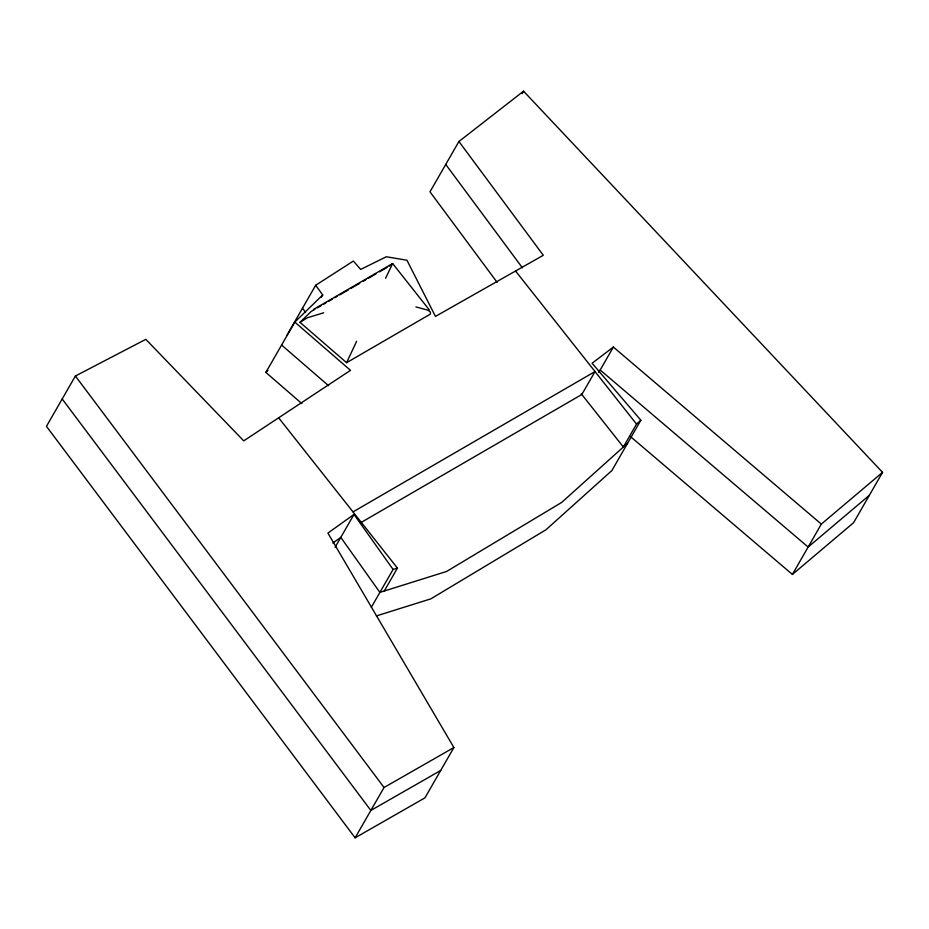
<?xml version="1.0" encoding="UTF-8"?>
<svg xmlns="http://www.w3.org/2000/svg" width="929" height="929" viewBox="0 0 929 929"><rect width="100%" height="100%" fill="white"/><g stroke="black" fill="none" stroke-linecap="round" stroke-linejoin="round"><path stroke-width="1.39" d="M356.62 341.315L346.587 362.693L299.997 322.34L311.203 311.436L314.931 309.276M385.593 278.259L392.653 263.534L429.268 309.856M630.652 436.735L792.402 574.436L853.612 522.679L882.55 472.362L523.561 91.181L458.926 141.498L543.302 255.289L435.457 316.406L406.948 260.248L386.336 256.752L360.661 269.445L353.38 261.037L315.686 285.261L322.723 294.946L294.795 322.096L350.5 370.346L243.735 440.857L145.807 339.34L75.388 376.024L46.45 426.353L355.122 837.819L424.959 797.848L453.886 747.531L327.914 533.083L353.995 514.434L393.083 569.454L371.31 607.322M286.759 335.578L315.686 285.261M301.902 403.639L265.857 372.413L294.795 322.096M321.329 297.35L322.723 294.946M458.926 141.498L429.988 191.815L497.154 282.381M522.179 93.597L523.561 91.181M335.079 547.332L353.995 514.434M384.234 591.03L397.426 568.095L278.63 417.806M598.752 372.494L613.372 347.063L821.329 524.107L792.402 574.436M355.122 837.819L384.049 787.502L453.886 747.531M581.229 393.722L623.347 447.012L636.539 424.077L640.836 420.21L592.098 363.239L613.372 347.063M640.836 420.21L611.897 470.538L545.95 529.785L430.824 598.857L376.396 615.927M265.857 372.413L267.924 370.404M623.347 447.012L627.644 443.156L561.697 502.415L446.559 571.474L379.891 592.388L340.804 537.38L332.872 543.047M299.997 322.34L307.336 317.788L323.675 312.783M821.329 524.107L882.55 472.362M869.358 495.296L808.137 547.053L600.18 370.009M313.433 309.485L392.653 263.534L389.495 266.042M317.416 307.836L321.144 305.676M323.629 304.236L326.114 302.796M328.599 301.356L332.327 299.184M334.812 297.744L337.297 296.305M339.782 294.865L348.491 289.825M350.976 288.373L359.674 283.333M363.402 281.173L365.887 279.734M368.372 278.294L375.827 273.962M379.555 271.802L387.01 267.482M346.587 362.693L430.452 314.06L430.382 312.051L427.863 310.147L415.925 306.93M353.008 511.891L595.024 371.554L581.833 394.488L361.126 522.47M440.694 770.478L370.857 810.448L62.197 398.971M393.083 569.454L397.426 568.095M281.603 345.042L328.576 385.721M515.549 271.013L636.539 424.077M75.388 376.024L384.049 787.502M445.734 164.433L522.365 267.773M302.506 308.196L305.629 312.504"/></g></svg>
